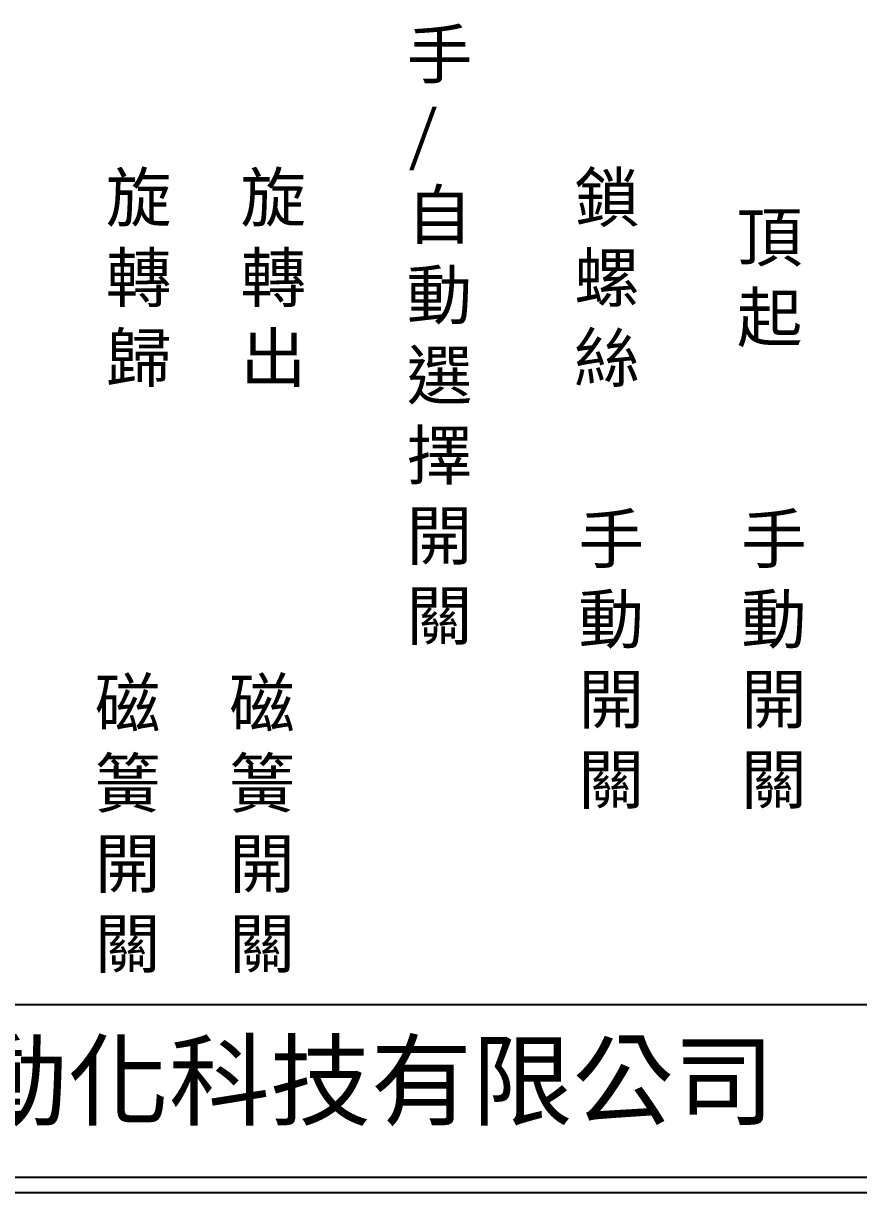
# Model space of a CAD drawing. Extents: x 325 to 612, y 3 to 207.
# Drawn here: x 393 to 460.8, y 3 to 97.8 of the extents above; entities that cross this region are included whole.
import ezdxf

# ---------------------------------------------------------------- set-up
doc = ezdxf.new("R2010")
doc.units = 0
doc.layers.add('圖框層', color=7, linetype='CONTINUOUS')
doc.layers.add('標尺寸層', color=3, linetype='CONTINUOUS')
doc.styles.add('CNS', font='romanc.shx', dxfattribs={"bigfont": 'chineset.shx'})
doc.styles.add('STSL', font='kaiu.ttf')

msp = doc.modelspace()

# ---------------------------------------------------------------- linework, layer by layer
at = {"layer": '圖框層', "color": 7}
for p, q in [((326.569, 18.25), (611.07, 18.25)), ((326.569, 4.25), (611.07, 4.25)), ((325.319, 3), (612.319, 3))]:
    msp.add_line(p, q, dxfattribs=at)

# ---------------------------------------------------------------- texts
at = {"layer": '圖框層', "color": 4, "style": 'STSL'}
msp.add_text('泓陞自動化科技有限公司', height=6, dxfattribs=at).set_placement((363.923, 9.076))
at = {"layer": '標尺寸層', "color": 7, "char_height": 3.9, "width": 4.96081, "style": 'CNS'}
for s, insert, attachment_point in [('{\\fDFKai-SB|b0|i0|c136|p65;手\\P/自動選擇開關}', (424.116, 97.234), 1), ('{\\fDFKai-SB|b0|i0|c136|p65;旋轉歸}', (402.393, 76.973), 5), ('{\\fDFKai-SB|b0|i0|c136|p65;旋轉出}', (413.307, 76.973), 5), ('{\\fDFKai-SB|b0|i0|c136|p65;鎖螺絲}', (440.356, 76.976), 5), ('{\\fDFKai-SB|b0|i0|c136|p65;頂起}', (453.547, 76.976), 5), ('{\\fDFKai-SB|b0|i0|c136|p65;手動開關}', (438.041, 57.948), 1), ('{\\fDFKai-SB|b0|i0|c136|p65;手動開關}', (451.231, 57.948), 1), ('{\\fDFKai-SB|b0|i0|c136|p65;磁簧開關}', (401.493, 32.72), 5), ('{\\fDFKai-SB|b0|i0|c136|p65;磁簧開關}', (412.391, 32.72), 5)]:
    msp.add_mtext(s, dxfattribs=dict(at, insert=insert, attachment_point=attachment_point))

doc.saveas('drawing.dxf')
